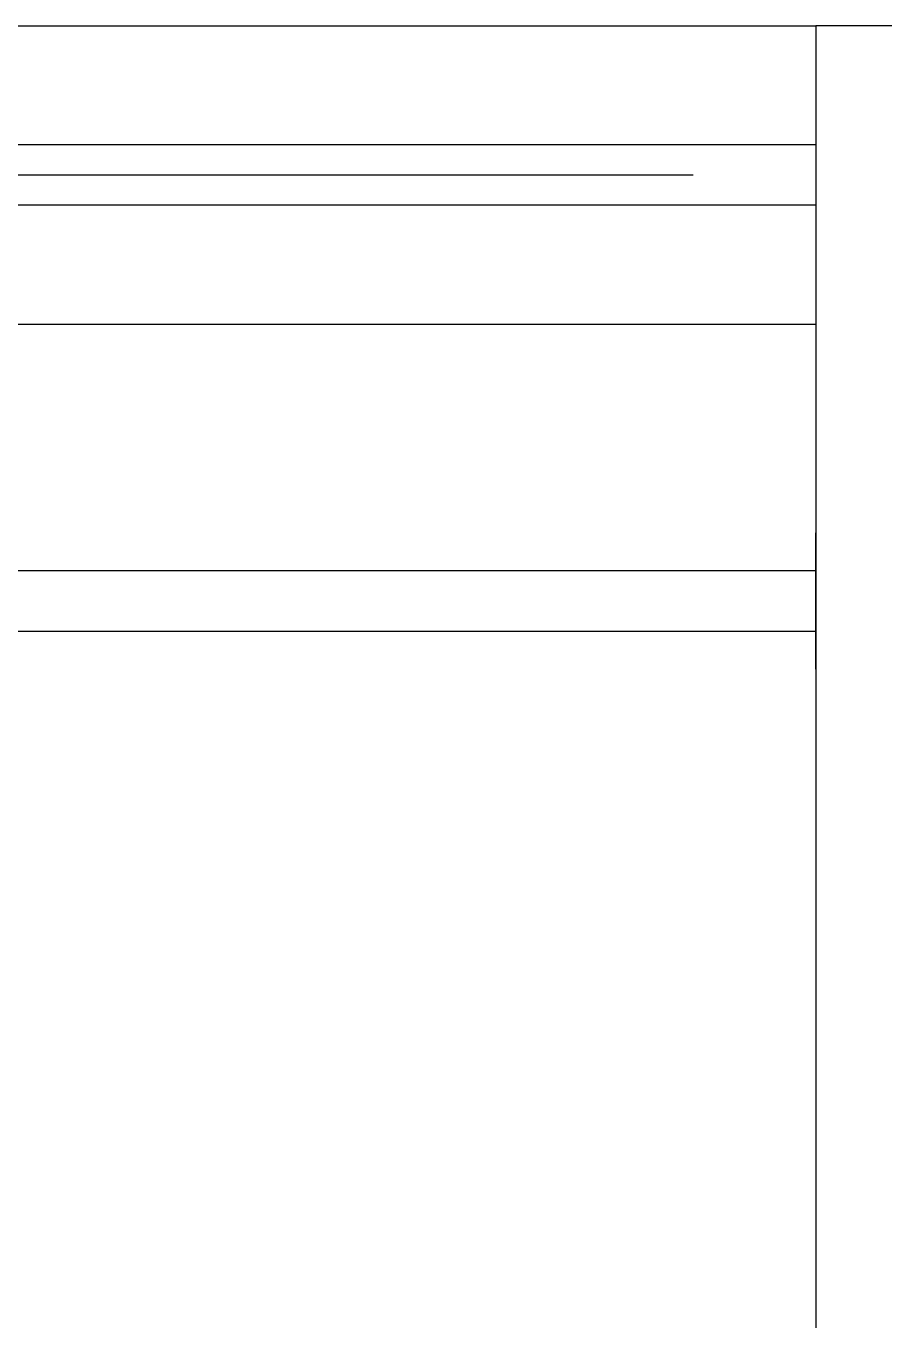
# Model space of a CAD drawing. Header units: millimetres. Extents: x 1924 to 471109, y -30014 to 109986.
# Drawn here: x 466726 to 467733, y 64564 to 66083 of the extents above; entities that cross this region are included whole.
import ezdxf

# ---------------------------------------------------------------- set-up
doc = ezdxf.new("R2010")
doc.units = ezdxf.units.MM
doc.header["$LTSCALE"] = 100
doc.linetypes.add('ACAD_ISO10W100', pattern=[18, 12, -3, 0, -3])
doc.layers.add('D NOSNIKY', color=7, linetype='Continuous', true_color=0x994d4d)
doc.layers.add('osy objektu', color=130, linetype='ACAD_ISO10W100', plot=False)
doc.layers.add('podlazi', color=40, linetype='Continuous', lineweight=30, plot=False)
doc.layers.add('rez sloupy', color=90, linetype='Continuous')

msp = doc.modelspace()

# ---------------------------------------------------------------- linework, layer by layer
for p, q in [((467652.947, 65987.745), (467652.947, 65827.745)), ((467652.947, 65943.245), (467652.947, 65872.245))]:
    msp.add_line(p, q)
at = {"color": 0, "linetype": 'ByBlock'}
for points in [[(467652.947, 65943.245), (465958.697, 65943.245), (465943.697, 65943.29), (465834.947, 65943.29)], [(467652.947, 65872.245), (465958.697, 65872.245), (465943.697, 65872.2), (465834.947, 65872.2)], [(467652.947, 65443.245), (465958.697, 65443.245), (465943.697, 65443.29), (465834.947, 65443.29)], [(467652.947, 65372.245), (465958.697, 65372.245), (465943.697, 65372.2), (465834.947, 65372.2)]]:
    msp.add_lwpolyline(points, dxfattribs=at)
at = {"layer": 'D NOSNIKY'}
msp.add_line((467652.947, 65327.745), (467652.947, 65487.745), dxfattribs=at)
at = {"layer": 'osy objektu'}
msp.add_line((471109.318, 65907.745), (462185.487, 65907.745), dxfattribs=at)
at = {"layer": 'podlazi'}
for p, q in [((467812.947, 66082.745), (467652.947, 66082.745)), ((467652.947, 66082.745), (467652.947, 41732.745))]:
    msp.add_line(p, q, dxfattribs=at)
at = {"layer": 'rez sloupy'}
for p, q in [((464942.947, 66082.745), (467652.947, 66082.745)), ((464942.947, 65732.745), (467652.947, 65732.745))]:
    msp.add_line(p, q, dxfattribs=at)

doc.saveas('drawing.dxf')
